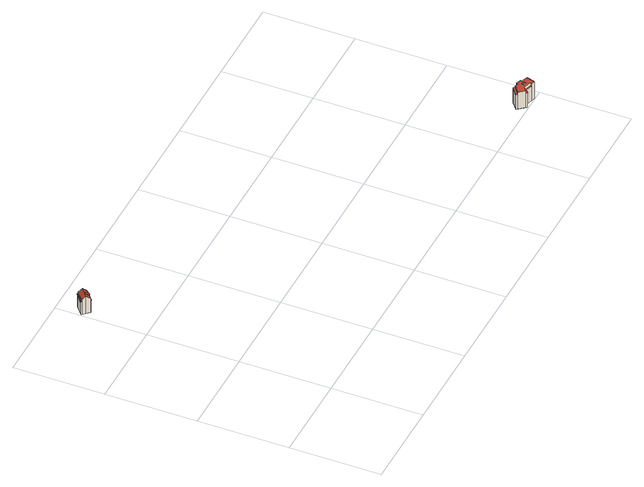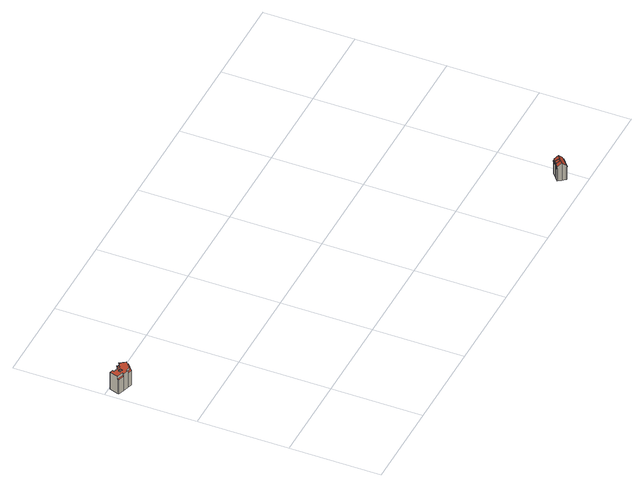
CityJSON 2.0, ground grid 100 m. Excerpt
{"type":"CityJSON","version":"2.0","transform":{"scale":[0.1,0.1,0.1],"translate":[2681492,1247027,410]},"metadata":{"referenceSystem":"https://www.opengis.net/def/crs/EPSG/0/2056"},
"CityObjects":{
"building1":{"type":"Building","attributes":{"class":"BB01","Herkunft":"EE_LB_2007","QualitaetStatus":1,"FileCreationDate":"2012-02-28","Region":9,"GebaeudeStatus":1},"children":["building1-1"]},
"building1-1":{"type":"BuildingPart","attributes":{"Geomtype":1},"parents":["building1"],"geometry":[{"type":"MultiSurface","lod":"2","boundaries":[[[0,1,2,3]],[[3,4,5,6]],[[7,8,4,3]],[[6,5,9,10]],[[11,2,12,13]],[[2,1,14,12]],[[1,15,16,14]],[[17,18,8,19]],[[20,21,19,7]],[[22,23,24,25]],[[24,26,27,28]],[[23,0,29,26]],[[0,30,31,29]],[[21,20,11,32]],[[32,13,16,33]],[[15,22,25,33]],[[34,35,9,18,17]],[[36,28,27,31,37]],[[30,10,35,37]],[[4,8,18,9,5]],[[38,39,16,13]],[[19,21,25,24,28,36,34,17]],[[27,26,40,41,42,43]],[[21,32,33,25]],[[4,5,44,45]],[[36,46,47,34]]],"semantics":{"surfaces":[{"type":"GroundSurface"},{"type":"WallSurface"},{"type":"RoofSurface"}],"values":[0,1,1,1,1,1,1,1,1,1,1,1,1,1,1,1,1,1,1,2,2,2,2,2,2,2]}}]},
"building2":{"type":"Building","attributes":{"class":"BB01","Herkunft":"NF_LB_2013","QualitaetStatus":1,"FileCreationDate":"2015-07-01","Region":9,"GebaeudeStatus":1},"children":["building2-1"]},
"building2-1":{"type":"BuildingPart","attributes":{"Geomtype":1},"parents":["building2"],"geometry":[{"type":"MultiSurface","lod":"2","boundaries":[[[48,49,50,51,52,53]],[[54,55,50,49]],[[56,57,55,54]],[[58,53,52,59,57,56]],[[60,61,62,63]],[[64,65,66,67]],[[68,69,70,71,72,73]],[[72,71,74,75]],[[76,77,78,79]],[[79,78,80,64]],[[63,81,77,76]],[[75,82,83,84]],[[84,83,85,60]],[[86,87,88,89]],[[67,90,87,86]],[[89,88,91,68]],[[81,62,92,93]],[[93,92,94,95]],[[95,94,65,80]],[[82,74,96,97]],[[97,96,61,85]],[[90,66,98,99,100,101]],[[100,99,102,103]],[[103,102,69,91]],[[71,70,102,99,98,94,92,96]],[[51,50,55,57,59,52]],[[104,105,63,76,79,64,106,107,67,86,89,68,108,109,110,75,84,60],[54,111,49,48,53,58,56]],[[112,80,78,77,81,113,114,115]],[[83,82,97,116,117,85]],[[118,119,120,121,88,87,90]]],"semantics":{"surfaces":[{"type":"WallSurface"},{"type":"GroundSurface"},{"type":"RoofSurface"}],"values":[0,0,0,0,0,0,0,0,0,0,0,0,0,0,0,0,0,0,0,0,0,0,0,0,1,2,2,2,2,2]}}]}
},
"vertices":[
[78,2642,15],[12,2722,15],[111,2805,15],[178,2726,15],[178,2726,173],[145,2698,173],[145,2698,15],[175,2729,15],[175,2729,173],[141,2695,173],[141,2695,15],[117,2799,15],[111,2805,173],[117,2799,173],[12,2722,173],[18,2715,15],[18,2715,173],[139,2698,196],[139,2698,173],[175,2729,196],[146,2764,15],[146,2764,233],[47,2680,15],[76,2645,15],[76,2645,196],[47,2680,233],[76,2645,173],[113,2676,173],[113,2676,196],[78,2642,173],[115,2673,15],[115,2673,173],[117,2799,196],[18,2715,196],[114,2727,227],[141,2695,205],[88,2705,227],[115,2673,206],[108,2809,173],[8,2726,173],[82,2638,173],[120,2670,173],[117,2673,173],[116,2672,173],[148,2694,173],[181,2721,173],[116,2672,205],[142,2694,205],
[4822,94,217],[4819,83,217],[4819,83,226],[4822,94,226],[4826,106,226],[4826,106,217],[4844,75,217],[4844,75,226],[4851,99,217],[4851,99,226],[4834,103,217],[4834,103,226],[4867,143,217],[4867,143,3],[4811,161,3],[4811,161,217],[4686,90,217],[4686,90,3],[4737,28,3],[4737,28,217],[4862,19,217],[4862,19,3],[4901,7,3],[4901,6,3],[4901,6,217],[4901,7,217],[4932,102,3],[4932,102,217],[4805,142,217],[4805,142,186],[4765,154,186],[4765,154,217],[4686,90,186],[4811,161,186],[4932,102,186],[4861,124,186],[4861,124,217],[4867,143,186],[4784,65,217],[4784,65,186],[4868,38,186],[4868,38,217],[4737,28,186],[4862,19,186],[4761,176,3],[4761,176,186],[4674,105,3],[4674,105,186],[4938,121,3],[4938,121,186],[4749,14,3],[4750,12,3],[4750,12,186],[4749,14,186],[4787,42,3],[4787,42,186],[4867,144,217],[4811,162,217],[4685,89,217],[4737,27,217],[4862,18,217],[4901,5,217],[4907,22,217],[4836,78,217],[4685,89,186],[4811,162,186],[4761,177,186],[4673,105,186],[4938,122,186],[4867,144,186],[4737,27,186],[4751,11,186],[4787,41,186],[4862,18,186]
]}
